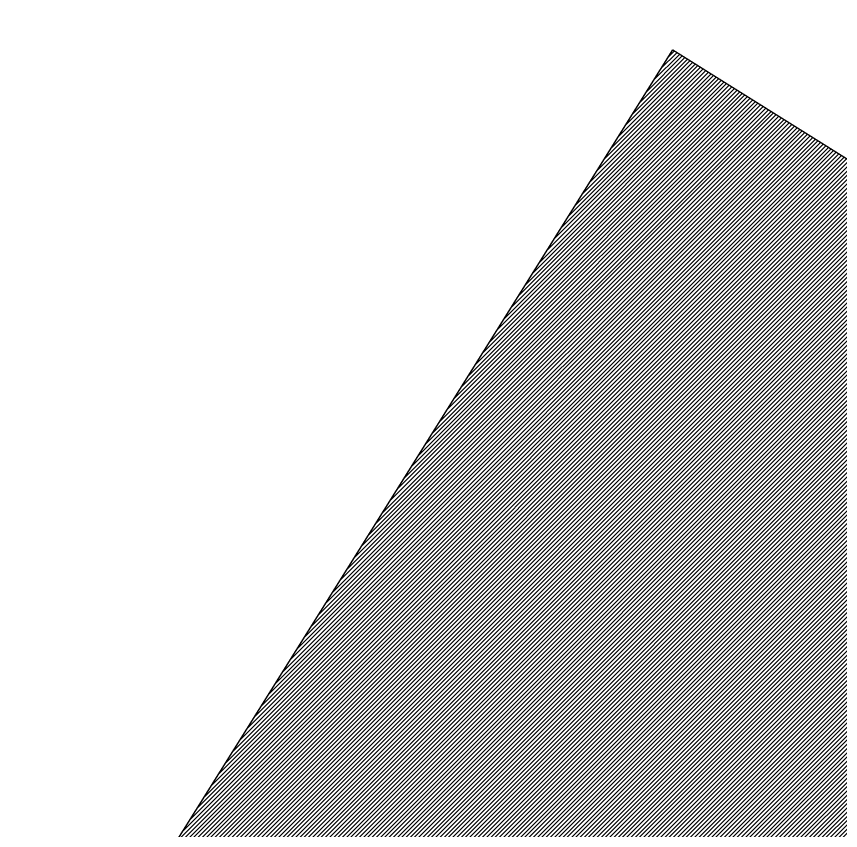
# Model space of a CAD drawing. Extents: x 97062 to 182372, y 141672 to 394177.
# Drawn here: x 132270.94 to 132305.26, y 155542.77 to 155576.67 of the extents above; entities that cross this region are included whole.
import ezdxf

# ---------------------------------------------------------------- set-up
doc = ezdxf.new("R2010")
doc.units = 13
doc.header["$MEASUREMENT"] = 0
doc.layers.add('Control', color=92, linetype='Continuous')
doc.layers.add('Flow', color=7, linetype='Continuous')
pattern_1 = [(45, (0, 0), (-0.08838834764831843, 0.08838834764831845), [])]

msp = doc.modelspace()

# ---------------------------------------------------------------- hatches: boundary and pattern name
at = {"layer": 'Control'}
h = msp.add_hatch(dxfattribs=at)
h.set_pattern_fill('ANSI31', color=256)
h.set_pattern_definition(pattern_1)
h.paths.add_polyline_path([(132298.457286113, 155867.76112146), (132411.4220082188, 155796.9321016414), (132411.4193757137, 155796.9279030772), (132358.2976108499, 155712.2043614978), (132245.3328887441, 155783.0333813164)])
edge = h.paths.add_edge_path(flags=17)
edge.add_line((132791.1896365404, 155558.8173311942), (132712.3689069893, 155608.2380256502))
edge.add_line((132712.3689069893, 155608.2380256502), (132633.8077849225, 155482.9414262433))
edge.add_line((132633.8077849225, 155482.9414262433), (132662.0489654489, 155465.2341712886))
edge.add_line((132662.0489654489, 155465.2341712886), (132511.5372983345, 155225.1841368139))
edge.add_line((132511.5372983345, 155225.1841368139), (132384.4519859655, 155304.8667841098))
edge.add_line((132384.4519859655, 155304.8667841098), (132464.1346332614, 155431.9520964788))
edge.add_line((132464.1346332614, 155431.9520964788), (132322.9287306292, 155520.488371252))
edge.add_line((132322.9287306292, 155520.488371252), (132340.6359855838, 155548.7295517784))
edge.add_line((132340.6359855838, 155548.7295517784), (132298.2742147942, 155575.2904342104))
edge.add_line((132298.2742147942, 155575.2904342104), (132254.0060774076, 155504.6874828943))
edge.add_line((132254.0060774076, 155504.6874828943), (132324.6090287237, 155460.4193455077))
edge.add_line((132324.6090287237, 155460.4193455077), (132271.4872638597, 155375.6958039283))
edge.add_line((132271.4872638597, 155375.6958039283), (132207.9446076753, 155415.5371275763))
edge.add_line((132207.9446076753, 155415.5371275763), (132171.4085725369, 155357.2660535614))
edge.add_line((132171.4085725369, 155357.2660535614), (132525.5808122208, 155135.1996232976))
edge.add_line((132525.5808122208, 155135.1996232976), (132701.4072544074, 155014.7225620515))
edge.add_line((132701.4072544074, 155014.7225620515), (132722.8526427855, 155103.8453589517))
edge.add_arc((132680.4054865496, 155161.2008811475), 71.35416595314138, 306.5040680485627, 386.436494134609)
edge.add_line((132744.2980311606, 155192.9681558495), (132787.1888079154, 155371.2137496486))
edge.add_arc((132744.7416516795, 155428.5692718444), 71.35416595313531, 306.5040680485953, 386.4364941346403)
edge.add_line((132808.6341962905, 155460.3365465464), (132830.0795846671, 155549.4593434454))
edge.add_line((132830.0795846671, 155549.4593434454), (132791.1896365404, 155558.8173311942))
h.paths.add_polyline_path([(132830.0795846671, 155549.4593434454), (132791.1896365404, 155558.8173311942)], flags=0)
edge = h.paths.add_edge_path(flags=17)
edge.add_line((132791.1896365404, 155558.8173311942), (132712.3689069893, 155608.2380256502))
edge.add_line((132830.0795846671, 155549.4593434454), (132791.1896365404, 155558.8173311942))
edge.add_line((132808.6341962905, 155460.3365465464), (132830.0795846671, 155549.4593434454))
edge.add_arc((132744.7416516795, 155428.5692718444), 71.35416595313531, 306.5040680485953, 386.4364941346403)
edge.add_line((132744.2980311606, 155192.9681558495), (132787.1888079154, 155371.2137496486))
edge.add_arc((132680.4054865496, 155161.2008811475), 71.35416595314138, 306.5040680485627, 386.436494134609)
edge.add_line((132701.4072544074, 155014.7225620515), (132722.8526427855, 155103.8453589517))
edge.add_line((132525.5808122208, 155135.1996232976), (132701.4072544074, 155014.7225620515))
edge.add_line((132171.4085725369, 155357.2660535614), (132525.5808122208, 155135.1996232976))
edge.add_line((132207.9446076753, 155415.5371275763), (132171.4085725369, 155357.2660535614))
edge.add_line((132271.4872638597, 155375.6958039283), (132207.9446076753, 155415.5371275763))
edge.add_line((132324.6090287237, 155460.4193455077), (132271.4872638597, 155375.6958039283))
edge.add_line((132254.0060774076, 155504.6874828943), (132324.6090287237, 155460.4193455077))
edge.add_line((132298.2742147942, 155575.2904342104), (132254.0060774076, 155504.6874828943))
edge.add_line((132340.6359855838, 155548.7295517784), (132298.2742147942, 155575.2904342104))
edge.add_line((132322.9287306292, 155520.488371252), (132340.6359855838, 155548.7295517784))
edge.add_line((132464.1346332614, 155431.9520964788), (132322.9287306292, 155520.488371252))
edge.add_line((132384.4519859655, 155304.8667841098), (132464.1346332614, 155431.9520964788))
edge.add_line((132511.5372983345, 155225.1841368139), (132384.4519859655, 155304.8667841098))
edge.add_line((132662.0489654489, 155465.2341712886), (132511.5372983345, 155225.1841368139))
edge.add_line((132633.8077849225, 155482.9414262433), (132662.0489654489, 155465.2341712886))
edge.add_line((132712.3689069893, 155608.2380256502), (132633.8077849225, 155482.9414262433))
edge = h.paths.add_edge_path()
edge.add_line((131976.3634682356, 155479.5537249084), (132047.1924880541, 155592.5184470142))
edge.add_line((132047.1924880541, 155592.5184470142), (132160.1572101598, 155521.6894271956))
edge.add_line((132160.1572101598, 155521.6894271956), (132284.1079948423, 155719.3776908807))
edge.add_line((132284.1079948423, 155719.3776908807), (132368.8315364217, 155666.2559260168))
edge.add_line((132368.8315364217, 155666.2559260168), (132439.6605562402, 155779.2206481225))
edge.add_line((132439.6605562402, 155779.2206481225), (132439.6631887452, 155779.2248466868))
edge.add_line((132439.6631887452, 155779.2248466868), (132528.8012335674, 155723.3351828554))
edge.add_line((132528.8012335674, 155723.3351828554), (132454.6669252393, 155605.09887858))
edge.add_line((132454.6669252393, 155605.09887858), (132482.9081057657, 155587.3916236254))
edge.add_line((132482.9081057657, 155587.3916236254), (132465.2008508111, 155559.150443099))
edge.add_line((132465.2008508111, 155559.150443099), (132436.9596702846, 155576.8576980536))
edge.add_line((132436.9596702846, 155576.8576980536), (132419.25241533, 155548.6165175272))
edge.add_line((132419.25241533, 155548.6165175272), (132475.7347763829, 155513.2020076179))
edge.add_line((132475.7347763829, 155513.2020076179), (132489.0152175988, 155534.3828930127))
edge.add_line((132489.0152175988, 155534.3828930127), (132616.1005299678, 155454.7002457168))
edge.add_line((132616.1005299678, 155454.7002457168), (132501.0033727627, 155271.1325722949))
edge.add_line((132501.0033727627, 155271.1325722949), (132430.4004214465, 155315.4007096816))
edge.add_line((132430.4004214465, 155315.4007096816), (132510.0830687425, 155442.4860220506))
edge.add_line((132510.0830687425, 155442.4860220506), (132368.8771661103, 155531.0222968238))
edge.add_line((132368.8771661103, 155531.0222968238), (132386.5844210649, 155559.2634773502))
edge.add_line((132386.5844210649, 155559.2634773502), (132287.7402892224, 155621.2388696914))
edge.add_line((132287.7402892224, 155621.2388696914), (132208.0576419265, 155494.1535573224))
edge.add_line((132208.0576419265, 155494.1535573224), (132278.6605932426, 155449.8854199358))
edge.add_line((132278.6605932426, 155449.8854199358), (132260.9533382879, 155421.6442394094))
edge.add_line((132260.9533382879, 155421.6442394094), (132197.4106821035, 155461.4855630574))
edge.add_line((132197.4106821035, 155461.4855630574), (132143.1673920105, 155374.973308516))
edge.add_line((132143.1673920105, 155374.973308516), (131976.3661007406, 155479.5579234727))
h = msp.add_hatch(dxfattribs=at)
h.set_pattern_fill('ANSI31', color=256)
h.set_pattern_definition(pattern_1)
h.paths.add_polyline_path([(132684.1277264628, 155625.9452806049), (132605.566604396, 155500.6486811979), (132506.7224725535, 155562.6240735392), (132528.8565412468, 155597.9255491972), (132500.6153607204, 155615.6328041519), (132557.0424140939, 155705.6279279007)])
edge = h.paths.add_edge_path()
edge.add_line((132790.5300513063, 154993.2771736749), (132811.975439683, 155082.3999705739))
edge.add_arc((132875.8679842939, 155114.1672452759), 71.35416595308153, 126.50406804859051, 206.4364941346298, ccw=False)
edge.add_line((132833.420828058, 155171.5227674716), (132876.3116048129, 155349.7683612708))
edge.add_arc((132940.2041494239, 155381.5356359729), 71.3541659531076, 126.50406804860921, 206.4364941346194, ccw=False)
edge.add_line((132897.7569931879, 155438.8911581686), (132919.2023815661, 155528.0139550688))
edge.add_line((132919.2023815661, 155528.0139550688), (132962.1260083084, 155517.6853536553))
edge.add_line((132962.1260083084, 155517.6853536553), (132946.0419670259, 155450.8432559811))
edge.add_line((132946.0419670259, 155450.8432559811), (132913.873884461, 155317.1590606326))
edge.add_arc((132818.0350675445, 155269.5081485795), 107.0312489296873, -53.495931951399996, 26.43649413464732, ccw=False)
edge.add_line((132881.7058018984, 155183.4748652859), (132833.4536780486, 154982.9485722614))
edge.add_line((132833.4536780486, 154982.9485722614), (132790.5300513063, 154993.2771736749))
edge = h.paths.add_edge_path()
edge.add_line((133009.2686502102, 154940.6426697132), (132999.5461631786, 154942.9821666504))
edge.add_line((132999.5461631786, 154942.9821666504), (132967.1378733971, 154950.7804896965))
edge.add_line((132967.1378733971, 154950.7804896965), (132983.2219146796, 155017.6225873707))
edge.add_line((132983.2219146796, 155017.6225873707), (133015.3899972445, 155151.3067827192))
edge.add_arc((133111.228814161, 155198.9576947723), 107.0312489296873, 126.5040680486, 206.4364941346473, ccw=False)
edge.add_line((133047.5580798071, 155284.9909780659), (133095.8102036569, 155485.5172710904))
edge.add_line((133095.8102036569, 155485.5172710904), (133128.2184934383, 155477.7189480443))
edge.add_line((133128.2184934383, 155477.7189480443), (133137.94098047, 155475.3794511071))
edge.add_line((133137.94098047, 155475.3794511071), (133095.0502037167, 155297.1338573091))
edge.add_arc((132967.2651144947, 155233.599307905), 142.7083319063191, -53.4959319513859, 26.4364941346509, ccw=False)
edge.add_line((133052.1594269666, 155118.8882635134), (133009.2686502102, 154940.6426697132))
edge = h.paths.add_edge_path()
edge.add_arc((133358.1901099864, 155139.5320361613), 142.7083319086144, 126.50406804781849, 206.4364941338534, ccw=False)
edge.add_line((133273.2957975147, 155254.2430805559), (133316.186574268, 155432.4886743538))
edge.add_line((133316.186574268, 155432.4886743538), (133364.7990094262, 155420.7911896678))
edge.add_line((133364.7990094262, 155420.7911896678), (133321.9082326727, 155242.5455958684))
edge.add_line((133321.9082326727, 155242.5455958684), (133289.6851261367, 154873.1667775431))
edge.add_line((133289.6851261367, 154873.1667775431), (133236.1266791665, 154886.0544082739))
edge.add_line((133236.1266791665, 154886.0544082739), (133187.5142440082, 154897.7518929599))
edge.add_line((133187.5142440082, 154897.7518929599), (133230.4050207614, 155075.9974867579))
edge = h.paths.add_edge_path(flags=17)
edge.add_line((132791.1896365404, 155558.8173311942), (132712.3689069893, 155608.2380256502))
edge.add_line((132712.3689069893, 155608.2380256502), (132633.8077849225, 155482.9414262433))
edge.add_line((132633.8077849225, 155482.9414262433), (132662.0489654489, 155465.2341712886))
edge.add_line((132662.0489654489, 155465.2341712886), (132511.5372983345, 155225.1841368139))
edge.add_line((132511.5372983345, 155225.1841368139), (132384.4519859655, 155304.8667841098))
edge.add_line((132384.4519859655, 155304.8667841098), (132464.1346332614, 155431.9520964788))
edge.add_line((132464.1346332614, 155431.9520964788), (132322.9287306292, 155520.488371252))
edge.add_line((132322.9287306292, 155520.488371252), (132340.6359855838, 155548.7295517784))
edge.add_line((132340.6359855838, 155548.7295517784), (132298.2742147942, 155575.2904342104))
edge.add_line((132298.2742147942, 155575.2904342104), (132254.0060774076, 155504.6874828943))
edge.add_line((132254.0060774076, 155504.6874828943), (132324.6090287237, 155460.4193455077))
edge.add_line((132324.6090287237, 155460.4193455077), (132271.4872638597, 155375.6958039283))
edge.add_line((132271.4872638597, 155375.6958039283), (132207.9446076753, 155415.5371275763))
edge.add_line((132207.9446076753, 155415.5371275763), (132171.4085725369, 155357.2660535614))
edge.add_line((132171.4085725369, 155357.2660535614), (132525.5808122208, 155135.1996232976))
edge.add_line((132525.5808122208, 155135.1996232976), (132701.4072544074, 155014.7225620515))
edge.add_line((132701.4072544074, 155014.7225620515), (132722.8526427855, 155103.8453589517))
edge.add_arc((132680.4054865496, 155161.2008811475), 71.35416595314138, 306.5040680485627, 386.436494134609)
edge.add_line((132744.2980311606, 155192.9681558495), (132787.1888079154, 155371.2137496486))
edge.add_arc((132744.7416516795, 155428.5692718444), 71.35416595313531, 306.5040680485953, 386.4364941346403)
edge.add_line((132808.6341962905, 155460.3365465464), (132830.0795846671, 155549.4593434454))
edge.add_line((132830.0795846671, 155549.4593434454), (132791.1896365404, 155558.8173311942))
h.paths.add_polyline_path([(132830.0795846671, 155549.4593434454), (132791.1896365404, 155558.8173311942)], flags=0)
edge = h.paths.add_edge_path(flags=17)
edge.add_line((132791.1896365404, 155558.8173311942), (132712.3689069893, 155608.2380256502))
edge.add_line((132830.0795846671, 155549.4593434454), (132791.1896365404, 155558.8173311942))
edge.add_line((132808.6341962905, 155460.3365465464), (132830.0795846671, 155549.4593434454))
edge.add_arc((132744.7416516795, 155428.5692718444), 71.35416595313531, 306.5040680485953, 386.4364941346403)
edge.add_line((132744.2980311606, 155192.9681558495), (132787.1888079154, 155371.2137496486))
edge.add_arc((132680.4054865496, 155161.2008811475), 71.35416595314138, 306.5040680485627, 386.436494134609)
edge.add_line((132701.4072544074, 155014.7225620515), (132722.8526427855, 155103.8453589517))
edge.add_line((132525.5808122208, 155135.1996232976), (132701.4072544074, 155014.7225620515))
edge.add_line((132171.4085725369, 155357.2660535614), (132525.5808122208, 155135.1996232976))
edge.add_line((132207.9446076753, 155415.5371275763), (132171.4085725369, 155357.2660535614))
edge.add_line((132271.4872638597, 155375.6958039283), (132207.9446076753, 155415.5371275763))
edge.add_line((132324.6090287237, 155460.4193455077), (132271.4872638597, 155375.6958039283))
edge.add_line((132254.0060774076, 155504.6874828943), (132324.6090287237, 155460.4193455077))
edge.add_line((132298.2742147942, 155575.2904342104), (132254.0060774076, 155504.6874828943))
edge.add_line((132340.6359855838, 155548.7295517784), (132298.2742147942, 155575.2904342104))
edge.add_line((132322.9287306292, 155520.488371252), (132340.6359855838, 155548.7295517784))
edge.add_line((132464.1346332614, 155431.9520964788), (132322.9287306292, 155520.488371252))
edge.add_line((132384.4519859655, 155304.8667841098), (132464.1346332614, 155431.9520964788))
edge.add_line((132511.5372983345, 155225.1841368139), (132384.4519859655, 155304.8667841098))
edge.add_line((132662.0489654489, 155465.2341712886), (132511.5372983345, 155225.1841368139))
edge.add_line((132633.8077849225, 155482.9414262433), (132662.0489654489, 155465.2341712886))
edge.add_line((132712.3689069893, 155608.2380256502), (132633.8077849225, 155482.9414262433))
h = msp.add_hatch(dxfattribs=at)
h.set_pattern_fill('ANSI31', color=256)
h.set_pattern_definition(pattern_1)
edge = h.paths.add_edge_path()
edge.add_line((132712.3689069893, 155608.2380256502), (132830.0795846671, 155549.4593434454))
edge.add_line((132830.0795846671, 155549.4593434454), (132808.6341962905, 155460.3365465464))
edge.add_arc((132744.7416516795, 155428.5692718444), 71.35416595312056, -53.4959319514046, 26.436494134640384, ccw=False)
edge.add_line((132787.1888079154, 155371.2137496486), (132744.2980311606, 155192.9681558495))
edge.add_arc((132680.4054865496, 155161.2008811475), 71.35416595313366, -53.495931951437285, 26.43649413460912, ccw=False)
edge.add_line((132722.8526427855, 155103.8453589517), (132701.4072544074, 155014.7225620515))
edge.add_line((132701.4072544074, 155014.7225620515), (132525.5808122208, 155135.1996232976))
edge.add_line((132525.5808122208, 155135.1996232976), (132171.4085725369, 155357.2660535614))
edge.add_line((132171.4085725369, 155357.2660535614), (132207.9446076753, 155415.5371275763))
edge.add_line((132207.9446076753, 155415.5371275763), (132271.4872638597, 155375.6958039283))
edge.add_line((132271.4872638597, 155375.6958039283), (132324.6090287237, 155460.4193455077))
edge.add_line((132324.6090287237, 155460.4193455077), (132254.0060774076, 155504.6874828943))
edge.add_line((132254.0060774076, 155504.6874828943), (132298.2742147942, 155575.2904342104))
edge.add_line((132298.2742147942, 155575.2904342104), (132340.6359855838, 155548.7295517784))
edge.add_line((132340.6359855838, 155548.7295517784), (132322.9287306292, 155520.488371252))
edge.add_line((132322.9287306292, 155520.488371252), (132464.1346332614, 155431.9520964788))
edge.add_line((132464.1346332614, 155431.9520964788), (132384.4519859655, 155304.8667841098))
edge.add_line((132384.4519859655, 155304.8667841098), (132511.5372983345, 155225.1841368139))
edge.add_line((132511.5372983345, 155225.1841368139), (132662.0489654489, 155465.2341712886))
edge.add_line((132662.0489654489, 155465.2341712886), (132633.8077849225, 155482.9414262433))
edge.add_line((132633.8077849225, 155482.9414262433), (132712.3689069893, 155608.2380256502))

# ---------------------------------------------------------------- linework, layer by layer
at = {"layer": 'Flow'}
msp.add_lwpolyline([(132712.3689069893, 155608.2380256502), (132830.0795846671, 155549.4593434454), (132808.6341962905, 155460.3365465464, -0.3636363636286821), (132787.1888079154, 155371.2137496486), (132744.2980311606, 155192.9681558495, -0.3636363636286886), (132722.8526427855, 155103.8453589517), (132701.4072544074, 155014.7225620515), (132525.5808122208, 155135.1996232976), (132171.4085725369, 155357.2660535614), (132207.9446076753, 155415.5371275763), (132271.4872638597, 155375.6958039283), (132324.6090287237, 155460.4193455077), (132254.0060774076, 155504.6874828943), (132298.2742147942, 155575.2904342104), (132340.6359855838, 155548.7295517784), (132322.9287306292, 155520.488371252), (132464.1346332614, 155431.9520964788), (132384.4519859655, 155304.8667841098), (132511.5372983345, 155225.1841368139), (132662.0489654489, 155465.2341712886), (132633.8077849225, 155482.9414262433)], format="xyb", close=True, dxfattribs=at)
for radius in [15100, 15000, 6000]:
    msp.add_circle((133772.1270096721, 157871.9626788772), radius, dxfattribs=at)

doc.saveas('drawing.dxf')
